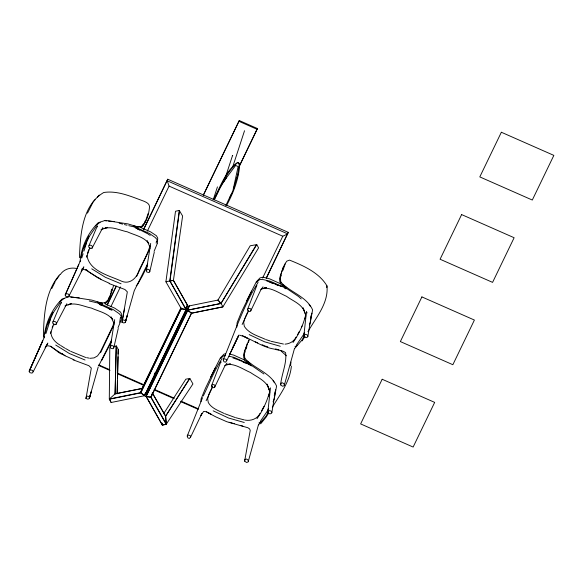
<?xml version="1.0" encoding="UTF-8"?>
<svg xmlns="http://www.w3.org/2000/svg" width="583" height="583" viewBox="0 0 583 583"><rect width="100%" height="100%" fill="white"/><g stroke="black" fill="none" stroke-linecap="round" stroke-linejoin="round"><path stroke-width="0.87" d="M269.419 392.344L269.426 390.508L267.08 384.102L269.674 391.149C267.859 381.413 257.766 377.58 250.464 372.515C243.009 369.301 235.445 363.624 227.049 364.448L230.474 363.909L224.703 365.541M181.022 307.707L142.077 388.446L140.685 392.658L144.518 395.748L145.677 392.366L144.591 395.711L111.105 402.503L109.378 398.969L115.084 393.868L116.221 346.003L113.845 346.491M116.221 346.003L115.084 393.868L142.245 388.46L115.084 393.868M117.103 393.816L117.409 381.165M117.474 378.454L117.999 356.767M118.058 354.049L118.254 349.385L116.44 346.105M117.19 393.554L118.254 349.385M270.468 387.848L267.837 412.035L268.464 413.383L270.133 413.864L271.459 413.362L271.867 412.553L275.606 389.859M200.931 401.592L201.069 398.954L205.435 388.293L215.615 367.29M236.858 327.136L237.092 322.734L241.449 312.073L251.63 291.077M121.3 319.863L121.716 314.368L120.426 311.985L114.705 308.152L104.976 303.845M157.323 243.65L157.738 238.156L156.448 235.765L150.727 231.932L139.381 226.911M79.441 257.722C80.279 235.233 81.912 205.369 103.73 192.499C117.584 190.364 131 196.529 143.702 201.128C146.26 202.243 148.964 203.343 149.554 206.411C148.978 213.363 147.149 221.831 141.48 226.474L137.537 226.809L127.896 223.901L105.21 220.396L98.075 222.837C87.698 233.134 81.387 247.003 80.06 261.534M290.633 365.628L290.939 362.072M326.808 287.63L326.954 285.852C319.047 272.523 303.357 265.651 289.547 260.12L286.858 261.104C282.952 266.125 281.115 272.793 280.161 279.068M114.676 319.637L110.333 346.863L110.792 348.262L113.131 348.772L113.794 347.781L118.254 328.455M150.698 243.417L146.348 270.643L146.814 272.042L149.146 272.553L149.809 271.569L154.269 252.235M244.139 355.287L244.86 350.791L248.977 339.59M311.628 313.639L307.89 336.34L307.474 337.142L306.155 337.644L304.486 337.163L303.852 335.815L306.49 311.628L307.073 312.947M179.302 210.441L175.512 211.25L165.907 281.8L181.335 308.786L186.174 309.522L187.551 305.332L173.472 280.423L169.762 280.977L179.302 210.441L182.603 216.001L173.413 280.445L187.551 305.332M170.01 280.926L179.52 210.55M120.441 317.32L119.697 322.261M156.186 243.155L156.463 241.107M291.354 366.197C290.028 381.617 280.08 394.414 272.341 407.211M44.038 337.746C45.365 323.222 51.676 309.347 62.053 299.057L69.188 296.609L91.881 300.121L101.515 303.022L105.465 302.694M147.696 263.749L134.272 290.662L125.316 322.341L127.189 315.6L125.68 321.204L125.316 322.341L123.997 322.982L121.993 322.341L127.334 291.85L124.879 289.474L109.123 283.6M85.971 398.561L86.328 396.629L87.734 396.061L89.658 397.424L89.294 398.553L87.975 399.202L85.971 398.561L91.32 368.07L88.856 365.687L73.101 359.82M121.993 322.341L124.5 308.859M214.682 387.199L215.04 385.268L213.597 384.547L211.716 385.268L211.352 386.405L213.276 387.768L214.682 387.199L224.623 366.459L226.984 363.078M250.705 310.979L251.062 309.048L249.619 308.334L247.739 309.048L247.374 310.185L249.298 311.548L250.705 310.979L260.645 290.239L263.006 286.858M258.4 424.956L248.365 461.211L248.045 462.006L246.5 462.457L244.612 461.131L250.238 430.385L249.56 428.877L247.87 427.733L226.78 421.72L215.943 416.94L206.2 411.744L203.671 411.387L200.909 415.431L201.995 413.325L190.677 436.966L189.38 438.467L187.864 437.884L187.223 436.04L202.541 397.715M294.422 348.736L284.387 384.991L284.067 385.786L282.515 386.238L280.634 384.911C281.458 374.315 287.098 363.107 285.583 352.657C282.434 350.055 277.916 350.39 274.221 349.079C261.723 347.14 251.368 338.592 239.693 335.167M56.063 324.352L56.405 322.669L55.677 321.918L54.525 321.35L52.973 321.801L52.652 322.596L53.111 323.871L54.583 324.775L56.063 324.352L66.805 303.743M92.085 248.132L92.427 246.449L91.699 245.698L90.54 245.13L88.995 245.581L88.674 246.376L89.133 247.658L90.605 248.555L92.085 248.132L102.827 227.523M244.612 461.131L244.962 459.448L246.434 459.025L247.906 459.929L248.365 461.211M280.634 384.911L280.977 383.228L282.456 382.805L283.928 383.716L284.387 384.991M305.696 314.929L305.441 316.132L305.448 314.288L303.102 307.882L305.696 314.929C303.379 324.855 298.839 334.205 292.994 342.52M120.812 317.866L121.242 315.993L119.158 313.683L113.306 309.631L97.857 302.694M156.834 241.646L157.264 239.773L155.18 237.47L149.328 233.411L133.871 226.474M89.658 397.424L91.167 391.812L89.294 398.553L98.25 366.882M44.92 333.891L47.966 322.698L52.834 312.299M80.942 257.671L83.988 246.478L88.856 236.079M274.243 395.398L275.65 390.238M310.499 318.318L311.905 313.158M113.962 322.159L112.891 325.97L100.342 351.972L97.521 355.907L94.067 357.904L90.095 358.305M149.977 245.939C147.441 254.771 142.471 262.7 138.725 271.066C136.539 278.368 129.623 284.642 121.716 281.261C109.261 275.54 89.294 271.263 86.962 255.471M244.962 317.954L243.665 322.559L244.328 326.371C248.941 333.673 258.065 335.946 265.469 339.401M233.178 189.424L238.148 166.556L235.649 165.455L223.712 181.451L226.044 178.165L220.17 187.464M87.472 253.554L88.718 249.75M269.229 393.955L269.725 392.366M305.004 318.537L305.747 316.146M50.495 333.389L53.884 323.849M86.517 257.176L89.899 247.629M147.441 392.155L146.1 396.447L151.004 397.234L191.567 313.202L222.866 306.906L258.582 247.877L256.775 244.598L250.202 245.793L217.962 300.077L189.023 305.958L147.426 392.17L146.071 396.374L162.387 425.124L166.199 424.322L192.937 383.92L189.861 378.469L185.853 379.169L163.59 413.784M269.084 393.627C266.518 402.605 262.372 411.132 256.972 418.74M45.977 333.461L50.364 319.579M81.722 258.109L83.092 253.773M83.916 251.171L86.386 243.359M186.188 307.62L187.376 305.157L186.188 309.5L144.518 395.748L186.188 309.5L169.886 280.948L165.966 281.786M266.482 278.011L288.272 232.355L167.744 179.229L143.593 229.789M146.071 396.374L150.837 397.3L152.127 393.853L151.004 397.234M189.023 305.958L187.653 310.192L146.1 396.447L187.777 310.411L189.235 305.98L148.053 391.251M109.844 297.097L113.554 285.714M213.196 199.86L217.444 186.881M203.234 195.524L239.285 120.543L257.424 128.537L239.46 166.024M225.118 178.223L232.471 155.719M232.646 167.088L244.532 130.73M109.021 297.345L108.19 299.786L104.86 302.883M110.967 291.638L111.798 289.19M145.043 221.125L144.212 223.566L142.216 225.424M112.169 289.576L109.152 298.372L107.148 302.06L105.064 303.67M148.191 213.356L145.174 222.152L143.17 225.84L141.086 227.45M247.345 343.336C246.048 348.853 240.917 355.834 245.465 361.11M283.367 267.116C282.07 272.64 276.94 279.614 281.48 284.898M244.299 353.961L245.159 351.527M246.019 349.093L246.879 346.659M248.307 342.607L249.167 340.173M281.181 275.307L280.321 277.741L280.897 282.558M282.893 270.439L285.189 263.953M52.186 327.384L52.696 325.97M268.479 396.17L268.989 394.757M273.07 401.891L274.272 398.743L276.582 386.077C270.614 372.639 254.042 368.522 244.685 358.239M309.391 324.884L310.294 322.523L312.605 309.865C306.636 296.419 290.064 292.302 280.707 282.019M51.778 288.563L55.181 281.676M87.486 213.159L93.258 201.754L95.058 199.743M211.716 385.268L220.87 361.54L220.942 362.539M247.739 309.048L256.892 285.32M238.01 337.105L226.7 360.746L225.395 362.254L223.887 361.664L223.245 359.82C234.242 333.797 243.067 306.505 258.087 282.405M118.05 327.624L121.06 320.256M154.065 251.404L157.082 244.037M52.973 321.801L61.353 302.038L61.507 303.087M88.995 245.581L97.376 225.818L97.529 226.867M231.036 194.941L231.691 193.439M81.146 271.554L83.85 266.854L69.209 295.545L68.087 296.893L65.908 296.485L65.172 295.034L80.68 260.193M29.15 371.247L42.719 340.807L29.15 371.247L29.893 372.697L32.072 373.113L33.187 371.765L47.828 343.074L45.124 347.767M65.172 295.034L78.741 264.595M44.658 336.406L29.558 370.445L30.884 369.943L32.561 370.416L33.187 371.765M48.105 324.075L53.352 312.554L60.115 302.679M84.12 247.855L89.374 236.341L96.137 226.459M268.435 408.676L267.305 411.146L260.543 421.028M304.457 332.456L303.328 334.926L296.565 344.808M203.27 395.974C209.377 383.483 214.369 370.249 222.065 358.625M301.389 327.376L302.023 326.006M231.495 193.811L233.397 189.417L237.93 173.982L237.194 177.961L239.132 165.82L239.023 163.626L237.667 162.613C226.168 171.992 220.899 187.026 214.209 199.867M211.133 389.408L208.94 394.174L207.643 398.779L208.306 402.591C211.571 408.34 218.261 410.49 223.828 413.318M245.326 317.159L247.826 311.767M114.035 324.498L100.546 352.744M150.057 248.278L136.568 276.531M206.127 400.718L212.533 387.076M242.149 324.498L248.555 310.863M303.976 334.795L304.727 333.185M225.796 205.61L231.036 194.54M211.469 388.701L212.482 386.565M107.061 304.996L116.119 286.217M143.702 229.046L167.744 179.229M107.345 304.924L116.403 286.136M110.923 306.614L120.419 286.938M147.31 231.189L169.063 186.101L167.234 180.788L287.754 233.907L282.77 236.232L262.598 278.04M111.674 339.969L98.899 365.366M203.496 194.715L239.285 120.543M232.296 155.559L232.748 155.683M214.355 199.357L218.669 190.386M239.329 166.031L257.424 128.537M229.921 197.324L230.708 195.691M226.649 205.354C232.712 194.197 237.463 182.18 239.227 169.551C239.03 167.408 240.75 162.985 237.682 162.344C225.679 170.819 220.68 186.079 214.019 198.621M180.847 308.451L142.077 388.446L140.685 392.665L144.409 395.704M185.984 309.595L181.218 308.655L140.685 392.665L109.378 398.969L111.207 402.569M154.203 374.439L154.991 372.814M185.583 309.362L187.544 305.288M232.318 348.328L238.622 335.261M266.205 278.091L288.272 232.355M229.833 353.961L238.899 335.181M150.771 397.3L191.399 313.224L222.866 306.862C222.269 304.173 213.312 294.925 220.979 303.466L256.775 244.598M147.637 265.17L142.551 275.672L137.573 284.482L136.24 285.685M111.615 341.39L101.551 360.695M246.689 300.697L256.374 281.691L260.062 277.887L263.071 277.195L269.718 278.885L281.093 284.008M210.667 376.917L220.352 357.911L224.04 354.107L225.548 353.757M264.026 406.307L261.621 410.745M219.048 189.657L219.798 188.2M152.396 393.015L165.623 416.204L166.33 424.074L162.387 425.124L162.067 423.163M303.983 336.384L301.921 340.137L294.553 348.67M268.377 411.853L265.899 416.349L258.531 424.883M152.25 392.869L165.623 416.204L166.199 424.322L150.837 397.3M56.004 280.197L59.036 275.963M297.643 334.533L299.363 331.443M109.793 347.453L109.298 399.238L140.794 392.884L181.218 308.64M220.979 303.466L187.653 310.171L220.979 303.466L256.549 244.496M302.169 340.873L305.026 336.311M307.89 331.756C315.884 317.677 328.761 303.153 326.954 285.852M268.53 413.289L266.147 417.093L260.667 423.819M189.861 378.469L165.616 416.175L189.643 378.367M223.245 359.82L223.901 358.829L226.24 359.347L226.7 360.746M187.223 436.04L187.886 435.049L190.218 435.567L190.677 436.966M296.04 337.112C294.007 341.412 289.678 343.846 285.007 344.159M260.025 413.332C257.46 418.922 250.865 421.188 245.079 420.088M59.794 274.637C45.503 290.851 44.119 313.421 43.419 333.942L43.74 336.741M303.852 335.815L304.975 334.467L306.075 334.518L307.146 334.882L307.89 336.34M267.837 412.035L268.952 410.687L270.06 410.738L271.131 411.102L271.867 412.553M146.348 270.643L147.652 269.142L149.168 269.725L149.809 271.569M110.333 346.863L111.63 345.355L113.146 345.938L113.794 347.781M97.448 197.061L99.248 195.05M60.231 274.622C63.89 269.04 70.922 266.992 77.226 268.654M256.6 282.296L259.887 279.417L263.378 279.643L270.104 281.166L285.67 288.082M220.578 358.509L223.865 355.637L225.614 355.747M95.758 225.636L100.159 222.196M59.736 301.856L64.137 298.416M294.947 346.834L297.09 345.187M258.925 423.054L261.067 421.407M46.101 346.069C52.149 344.152 56.668 352.839 62.213 354.245M122.35 320.41L123.756 319.841L125.68 321.204M65.58 294.226L66.907 293.723L68.575 294.196L69.209 295.545M101.027 229.731L107.491 227.334L104.014 228.609C111.681 225.934 119.821 230.343 127.393 231.845C134.658 235.16 143.943 236.8 148.833 243.541L147.135 240.743L150.035 247.301M65.012 305.944L71.469 303.546L67.992 304.829C75.659 302.154 83.799 306.563 91.371 308.064C98.636 311.373 107.928 313.02 112.811 319.761L111.113 316.963L114.02 323.521M260.718 289.321L266.497 287.696L263.924 288.089M173.472 280.423L169.886 280.948L185.955 309.595M237.667 162.613L238.061 162.519M263.8 288.162C271.911 287.791 279.25 293.14 286.479 296.302C292.6 300.828 301.302 303.809 304.341 311.249M283.447 344.043L271.241 341.332M105.093 220.738L106.798 220.891M108.504 221.037L114.465 221.555M70.776 297.104L79.295 297.847M81.496 269.127L85.679 269.893M86.576 357.641L89.214 358.144M138.273 227.844L128.77 225.672M102.251 304.064L89.257 301.003M133.354 225.891L138.419 226.947M97.332 302.111L102.404 303.167M229.039 356.242L234.082 357.379L249.655 364.302M280.292 346.273L264.536 341.784L249.189 334.606M244.27 422.493L228.514 418.004L213.167 410.826M244.335 419.92L235.991 417.763M229.542 354.049L233.703 355.105L245.071 360.228M119.172 223.223L122.663 224.12M124.405 224.564L127.021 225.227M265.229 346.062L267.794 346.783M275.489 348.933L278.907 349.887M229.206 422.281L234.337 423.717M240.32 425.386L242.885 426.107M266.781 280.991L278.477 285.291M266.293 339.678L270.417 341.055M235.226 417.545L224.63 413.646M85.694 357.481L70.864 351.411M121.06 283.797L105.45 277.326L91.735 268.821M85.038 360.01L69.428 353.546L55.713 345.041M232.887 357.896L236.844 359.317M269.944 282.296L273.58 283.608M275.97 284.555L278.361 285.495M237.638 359.602L241.654 361.19M255.31 341.82L257.788 342.884M262.131 344.735L264.456 345.734M135.358 227.924L139.869 229.877M137.573 229.134L139.825 230.11M99.336 304.144L112.111 310.192M99.292 304.377L101.551 305.354M239.015 121.344L257.161 129.346M169.063 186.101L282.77 236.232M98.891 364.936L109.677 369.695M117.147 372.982L144.54 385.057M148.687 386.886L150.348 387.622M154.495 389.451L174.419 398.233M181.058 401.155L198.49 408.843M98.352 365.33L109.99 370.46M117.474 373.761L144.074 385.487M148.228 387.316L149.889 388.052M154.043 389.881L173.158 398.306M180.643 401.607L198.096 409.295M279.228 285.634L281.472 286.639M242.462 361.511L246.952 363.53M243.089 362.05L245.341 363.063M86.065 269.39L89.199 272.086L101.063 279.527L109.305 283.243M50.67 346.149L53.177 348.306L65.041 355.747L74.107 359.835M140.627 230.198L148.126 233.972M284.489 288.053L286.042 288.855M247.695 363.872L251.564 365.876M109.138 308.888L111.171 309.959M242.368 335.502L247.44 338.249L244.182 336.478M206.353 411.722L211.418 414.469L208.16 412.698M148.548 234.453L150.239 235.364M65.588 348.525L70.084 351.039M85.329 269.652L98.228 278.025M60.829 345.602L64.837 348.109M60.166 345.187C55.305 342.41 50.655 337.666 50.94 331.683M98.891 277.989L101.063 279.527M62.141 353.692L65.041 355.747M282.507 284.642L286.8 287.703M246.485 360.855L250.777 363.923M281.939 285.349L298.613 296.55L301.222 298.941M245.924 361.569L263.895 373.965M187.777 310.411L191.559 313.209L187.762 310.396M280.423 350.427L286.399 355.805M309.085 304.537L310.542 306.585M273.063 380.75L274.52 382.798M151.033 397.205L166.33 424.074M146.238 396.513L162.387 425.124M244.394 354.763L244.875 358.778M162.089 423.214L162.249 424.978M382.178 379.256L360.629 423.907L413.128 447.052L434.678 402.394L382.178 379.256M421.903 296.915L400.353 341.572L452.853 364.718L474.402 320.06L421.903 296.915M461.627 214.58L440.078 259.238L492.577 282.376L514.126 237.726L461.627 214.58M501.351 132.246L479.802 176.904L532.301 200.042L553.85 155.384L501.351 132.246"/></g></svg>
